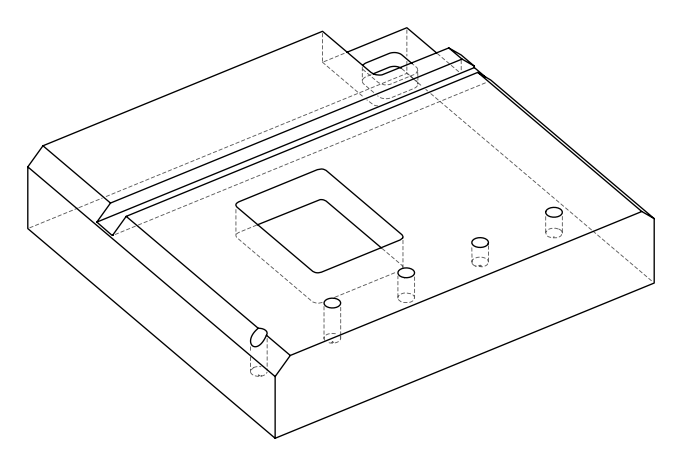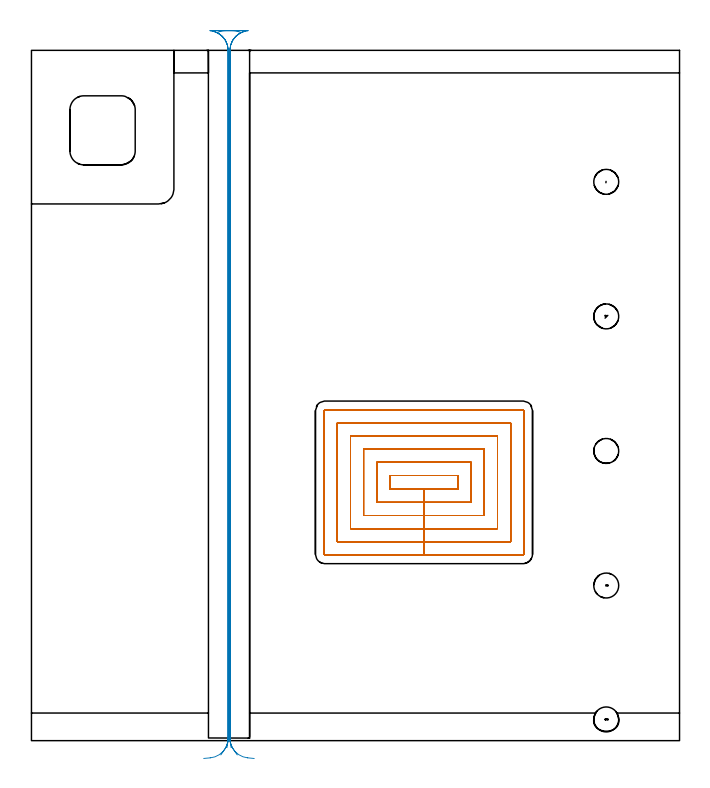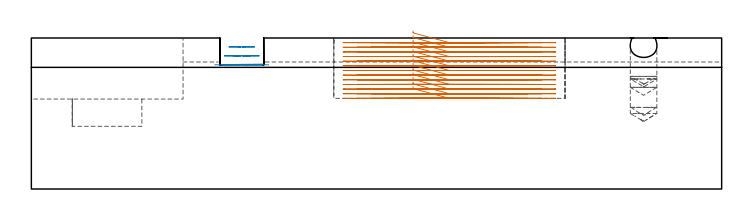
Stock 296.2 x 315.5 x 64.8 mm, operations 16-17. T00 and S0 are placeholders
(PLAN: 17 operations, 5 tool changes, 70.5 min)
(1 SPOT_DRILL | STEP1POCKET | NXT0321_9005460120000 | 0.03 min | 1 mm3)
(2 SPOT_DRILL_1 | STEP1POCKET_1 | NXT0321_9005460120000 | 0.03 min | 1 mm3)
(3 SPOT_DRILL_2 | STEP1POCKET_2 | NXT0321_9005460120000 | 0.03 min | 1 mm3)
(4 SPOT_DRILL_3 | STEP1POCKET_3 | NXT0321_9005460120000 | 0.03 min | 1 mm3)
(5 SPOT_DRILL_4 | STEP1POCKET_4 | NXT0321_9005460120000 | 0.03 min | 1 mm3)
(6 DRILL_BLIND_HOLE_INTO_CENTER | STEP1POCKET | UGT0301_225 | 0.15 min | 3411 mm3)
(7 DRILL_BLIND_HOLE_INTO_CENTER_1 | STEP1POCKET_1 | UGT0301_225 | 0.14 min | 3147 mm3)
(8 DRILL_BLIND_HOLE_INTO_CENTER_2 | STEP1POCKET_2 | UGT0301_225 | 0.11 min | 2271 mm3)
(9 DRILL_BLIND_HOLE_INTO_CENTER_3 | STEP1POCKET_3 | UGT0301_225 | 0.09 min | 1793 mm3)
(10 DRILL_BLIND_HOLE_INTO_CENTER_4 | STEP1POCKET_4 | UGT0301_225 | 0.09 min | 1905 mm3)
(11 AREA_MILL | FG_CHAMFER_SURFACE | UGT0205_001 | 0.74 min | 1475 mm3)
(12 AREA_MILL_1 | FG_CHAMFER_SURFACE_1 | UGT0205_001 | 11.67 min | 23147 mm3)
(13 AREA_MILL_2 | FG_CHAMFER_SURFACE_2 | UGT0205_001 | 6.52 min | 10734 mm3)
(14 MILL_CORNER_NOTCH_RECTANGULAR | CORNER_NOTCH_RECTANGULAR | NXT0201_011 | Follow Part, ap 3, ae 75% | 12.84 min | 119155 mm3)
(15 MILL_RECTANGULAR_POCKET | POCKET_RECTANGULAR_STRAIGHT | NXT0201_011 | Follow Part, ap 3, ae 75% | 1.54 min | 10593 mm3)
(16 MILL_RECTANGULAR_POCKET_1 | POCKET_RECTANGULAR_STRAIGHT_1 | NXT0201_009 | Follow Part, ap 2, ae 75% | 32.26 min | 190497 mm3)
(17 MILL_RECTANGULAR_SLOT | SLOT_RECTANGULAR | UGT0201_100 | Follow Part, ap 4.5, ae 75% | 4.17 min | 66164 mm3)
(TOOL NXT0321_9005460120000 | NC Spot Drill, 142deg, 12mm, Carbide, Uncoated | D12 PA142 FL30 Z2)
(TOOL UGT0301_225 | Twist Drill 11.4 mm | D11.4 PA118 FL92 Z2)
(TOOL UGT0205_001 | Chamfer Mill 20 x 3 x 45 deg. | D20 FL50 Z2)
(TOOL NXT0201_011 | ENDMILL 12mm [2P460-1200-NA 1630] | D12 FL38 Z6)
(TOOL NXT0201_009 | ENDMILL 8mm [2P460-0800-NA 1630] | D8 FL26 Z6)
(TOOL UGT0201_100 | End Mill 18 mm | D18 FL22 Z2)
(OP 16 MILL_RECTANGULAR_POCKET_1)
G17 G21 G94 G90
T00 M6
G54
G17 G0 G90 X163.8 Y117.932 S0 M3
G43 Z74.803 H1
Z67.803
G94 G1 Y114.9 Z66.991 F250.
X179.4 Z62.811
X195. F500.
Y121.2
X163.8
Y114.9
X179.4
Y108.9
X201.
Y127.2
X157.8
Y108.9
X179.4
Y102.9
X207.
Y133.2
X151.8
Y102.9
X179.4
Y96.9
X213.
Y139.2
X145.8
Y96.9
X179.4
Y90.9
X219.
Y145.2
X139.8
Y90.9
X179.4
Y84.9
X224.6
G3 X225. Y85.3 R0.4
G1 Y150.8
G3 X224.6 Y151.2 R0.4
G1 X134.2
G3 X133.8 Y150.8 R0.4
G1 Y85.3
G3 X134.2 Y84.9 R0.4
G1 X179.4
X180.4
G0 X163.8 Y117.932 Z65.811
G1 Y114.9 Z64.998 F250.
X179.4 Z60.818
X195. F500.
Y121.2
X163.8
Y114.9
X179.4
Y108.9
X201.
Y127.2
X157.8
Y108.9
X179.4
Y102.9
X207.
Y133.2
X151.8
Y102.9
X179.4
Y96.9
X213.
Y139.2
X145.8
Y96.9
X179.4
Y90.9
X219.
Y145.2
X139.8
Y90.9
X179.4
Y84.9
X224.6
G3 X225. Y85.3 R0.4
G1 Y150.8
G3 X224.6 Y151.2 R0.4
G1 X134.2
G3 X133.8 Y150.8 R0.4
G1 Y85.3
G3 X134.2 Y84.9 R0.4
G1 X179.4
X180.4
G0 X163.8 Y117.932 Z63.818
G1 Y114.9 Z63.006 F250.
X179.4 Z58.826
X195. F500.
Y121.2
X163.8
Y114.9
X179.4
Y108.9
X201.
Y127.2
X157.8
Y108.9
X179.4
Y102.9
X207.
Y133.2
X151.8
Y102.9
X179.4
Y96.9
X213.
Y139.2
X145.8
Y96.9
X179.4
Y90.9
X219.
Y145.2
X139.8
Y90.9
X179.4
Y84.9
X224.6
G3 X225. Y85.3 R0.4
G1 Y150.8
G3 X224.6 Y151.2 R0.4
G1 X134.2
G3 X133.8 Y150.8 R0.4
G1 Y85.3
G3 X134.2 Y84.9 R0.4
G1 X179.4
X180.4
G0 X163.8 Y117.932 Z61.826
G1 Y114.9 Z61.013 F250.
X179.4 Z56.833
X195. F500.
Y121.2
X163.8
Y114.9
X179.4
Y108.9
X201.
Y127.2
X157.8
Y108.9
X179.4
Y102.9
X207.
Y133.2
X151.8
Y102.9
X179.4
Y96.9
X213.
Y139.2
X145.8
Y96.9
X179.4
Y90.9
X219.
Y145.2
X139.8
Y90.9
X179.4
Y84.9
X224.6
G3 X225. Y85.3 R0.4
G1 Y150.8
G3 X224.6 Y151.2 R0.4
G1 X134.2
G3 X133.8 Y150.8 R0.4
G1 Y85.3
G3 X134.2 Y84.9 R0.4
G1 X179.4
X180.4
G0 X163.8 Y117.932 Z59.833
G1 Y114.9 Z59.02 F250.
X179.4 Z54.84
X195. F500.
Y121.2
X163.8
Y114.9
X179.4
Y108.9
X201.
Y127.2
X157.8
Y108.9
X179.4
Y102.9
X207.
Y133.2
X151.8
Y102.9
X179.4
Y96.9
X213.
Y139.2
X145.8
Y96.9
X179.4
Y90.9
X219.
Y145.2
X139.8
Y90.9
X179.4
Y84.9
X224.6
G3 X225. Y85.3 R0.4
G1 Y150.8
G3 X224.6 Y151.2 R0.4
G1 X134.2
G3 X133.8 Y150.8 R0.4
G1 Y85.3
G3 X134.2 Y84.9 R0.4
G1 X179.4
X180.4
G0 X163.8 Y117.932 Z57.84
G1 Y114.9 Z57.028 F250.
X179.4 Z52.848
X195. F500.
Y121.2
X163.8
Y114.9
X179.4
Y108.9
X201.
Y127.2
X157.8
Y108.9
X179.4
Y102.9
X207.
Y133.2
X151.8
Y102.9
X179.4
Y96.9
X213.
Y139.2
X145.8
Y96.9
X179.4
Y90.9
X219.
Y145.2
X139.8
Y90.9
X179.4
Y84.9
X224.6
G3 X225. Y85.3 R0.4
G1 Y150.8
G3 X224.6 Y151.2 R0.4
G1 X134.2
G3 X133.8 Y150.8 R0.4
G1 Y85.3
G3 X134.2 Y84.9 R0.4
G1 X179.4
X180.4
G0 X163.8 Y117.932 Z55.848
G1 Y114.9 Z55.035 F250.
X179.4 Z50.855
X195. F500.
Y121.2
X163.8
Y114.9
X179.4
Y108.9
X201.
Y127.2
X157.8
Y108.9
X179.4
Y102.9
X207.
Y133.2
X151.8
Y102.9
X179.4
Y96.9
X213.
Y139.2
X145.8
Y96.9
X179.4
Y90.9
X219.
Y145.2
X139.8
Y90.9
X179.4
Y84.9
X224.6
G3 X225. Y85.3 R0.4
G1 Y150.8
G3 X224.6 Y151.2 R0.4
G1 X134.2
G3 X133.8 Y150.8 R0.4
G1 Y85.3
G3 X134.2 Y84.9 R0.4
G1 X179.4
X180.4
G0 X163.8 Y117.932 Z53.855
G1 Y114.9 Z53.043 F250.
X179.4 Z48.863
X195. F500.
Y121.2
X163.8
Y114.9
X179.4
Y108.9
X201.
Y127.2
X157.8
Y108.9
X179.4
Y102.9
X207.
Y133.2
X151.8
Y102.9
X179.4
Y96.9
X213.
Y139.2
X145.8
Y96.9
X179.4
Y90.9
X219.
Y145.2
X139.8
Y90.9
X179.4
Y84.9
X224.6
G3 X225. Y85.3 R0.4
G1 Y150.8
G3 X224.6 Y151.2 R0.4
G1 X134.2
G3 X133.8 Y150.8 R0.4
G1 Y85.3
G3 X134.2 Y84.9 R0.4
G1 X179.4
X180.4
G0 X163.8 Y117.932 Z51.863
G1 Y114.9 Z51.05 F250.
X179.4 Z46.87
X195. F500.
Y121.2
X163.8
Y114.9
X179.4
Y108.9
X201.
Y127.2
X157.8
Y108.9
X179.4
Y102.9
X207.
Y133.2
X151.8
Y102.9
X179.4
Y96.9
X213.
Y139.2
X145.8
Y96.9
X179.4
Y90.9
X219.
Y145.2
X139.8
Y90.9
X179.4
Y84.9
X224.6
G3 X225. Y85.3 R0.4
G1 Y150.8
G3 X224.6 Y151.2 R0.4
G1 X134.2
G3 X133.8 Y150.8 R0.4
G1 Y85.3
G3 X134.2 Y84.9 R0.4
G1 X179.4
X180.4
G0 X163.8 Y117.932 Z49.87
G1 Y114.9 Z49.058 F250.
X179.4 Z44.878
X195. F500.
Y121.2
X163.8
Y114.9
X179.4
Y108.9
X201.
Y127.2
X157.8
Y108.9
X179.4
Y102.9
X207.
Y133.2
X151.8
Y102.9
X179.4
Y96.9
X213.
Y139.2
X145.8
Y96.9
X179.4
Y90.9
X219.
Y145.2
X139.8
Y90.9
X179.4
Y84.9
X224.6
G3 X225. Y85.3 R0.4
G1 Y150.8
G3 X224.6 Y151.2 R0.4
G1 X134.2
G3 X133.8 Y150.8 R0.4
G1 Y85.3
G3 X134.2 Y84.9 R0.4
G1 X179.4
X180.4
G0 X163.8 Y117.932 Z47.878
G1 Y114.9 Z47.065 F250.
X179.4 Z42.885
X195. F500.
Y121.2
X163.8
Y114.9
X179.4
Y108.9
X201.
Y127.2
X157.8
Y108.9
X179.4
Y102.9
X207.
Y133.2
X151.8
Y102.9
X179.4
Y96.9
X213.
Y139.2
X145.8
Y96.9
X179.4
Y90.9
X219.
Y145.2
X139.8
Y90.9
X179.4
Y84.9
X224.6
G3 X225. Y85.3 R0.4
G1 Y150.8
G3 X224.6 Y151.2 R0.4
G1 X134.2
G3 X133.8 Y150.8 R0.4
G1 Y85.3
G3 X134.2 Y84.9 R0.4
G1 X179.4
X180.4
G0 X163.8 Y117.932 Z45.885
G1 Y114.9 Z45.073 F250.
X179.4 Z40.893
X195. F500.
Y121.2
X163.8
Y114.9
X179.4
Y108.9
X201.
Y127.2
X157.8
Y108.9
X179.4
Y102.9
X207.
Y133.2
X151.8
Y102.9
X179.4
Y96.9
X213.
Y139.2
X145.8
Y96.9
X179.4
Y90.9
X219.
Y145.2
X139.8
Y90.9
X179.4
Y84.9
X224.6
G3 X225. Y85.3 R0.4
G1 Y150.8
G3 X224.6 Y151.2 R0.4
G1 X134.2
G3 X133.8 Y150.8 R0.4
G1 Y85.3
G3 X134.2 Y84.9 R0.4
G1 X179.4
X180.4
G0 X163.8 Y117.932 Z43.893
G1 Y114.9 Z43.08 F250.
X179.4 Z38.9
X195. F500.
Y121.2
X163.8
Y114.9
X179.4
Y108.9
X201.
Y127.2
X157.8
Y108.9
X179.4
Y102.9
X207.
Y133.2
X151.8
Y102.9
X179.4
Y96.9
X213.
Y139.2
X145.8
Y96.9
X179.4
Y90.9
X219.
Y145.2
X139.8
Y90.9
X179.4
Y84.9
X224.6
G3 X225. Y85.3 R0.4
G1 Y150.8
G3 X224.6 Y151.2 R0.4
G1 X134.2
G3 X133.8 Y150.8 R0.4
G1 Y85.3
G3 X134.2 Y84.9 R0.4
G1 X179.4
X180.4
G0 Z74.803
M5
M2
(OP 17 MILL_RECTANGULAR_SLOT)
G17 G21 G94 G90
T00 M6
G54
G17 G0 G90 X91.244 Y-3.2 S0 M3
G43 Z74.803 H0
Z60.967
G94 G1 X90.799 Y-0.233 F250.
G2 X90.7 Y1.1 R9. F500.
G1 Y315.5
G2 X95.785 Y323.604 R9.
G3 X91.87 Y324.5 R9.
G1 X88.732
G3 X84.816 Y323.603 R9.
G2 X89.9 Y315.5 R9.
G1 Y1.1
G2 X89.801 Y-0.233 R9.
G1 X89.356 Y-3.2 F250.
G0 Z74.803
X94.053 Y-6.523
Z57.133
G1 X92.331 Y-4.067
G2 X90.7 Y1.1 R9. F500.
G1 Y315.5
G2 X97.694 Y324.274 R9.
G1 X97.7 Y324.303
G3 X95.828 Y324.5 R9.
G1 X84.782
G3 X82.904 Y324.302 R9.
G1 X82.91 Y324.273
G2 X89.9 Y315.5 R9.
G1 Y1.1
G2 X88.269 Y-4.067 R9.
G1 X86.547 Y-6.523 F250.
G0 Z74.803
X101.824 Y-8.146
Z53.3
G1 X98.838 Y-7.859
G2 X90.7 Y1.1 R9. F500.
G1 Y315.5
G2 X98.966 Y324.47 R9.
G1 Y324.5
X81.634
Y324.47
G2 X89.9 Y315.5 R9.
G1 Y1.1
G2 X81.695 Y-7.865 R9.
G1 X78.707 Y-8.13 F250.
G0 Z74.803
M5
M2
